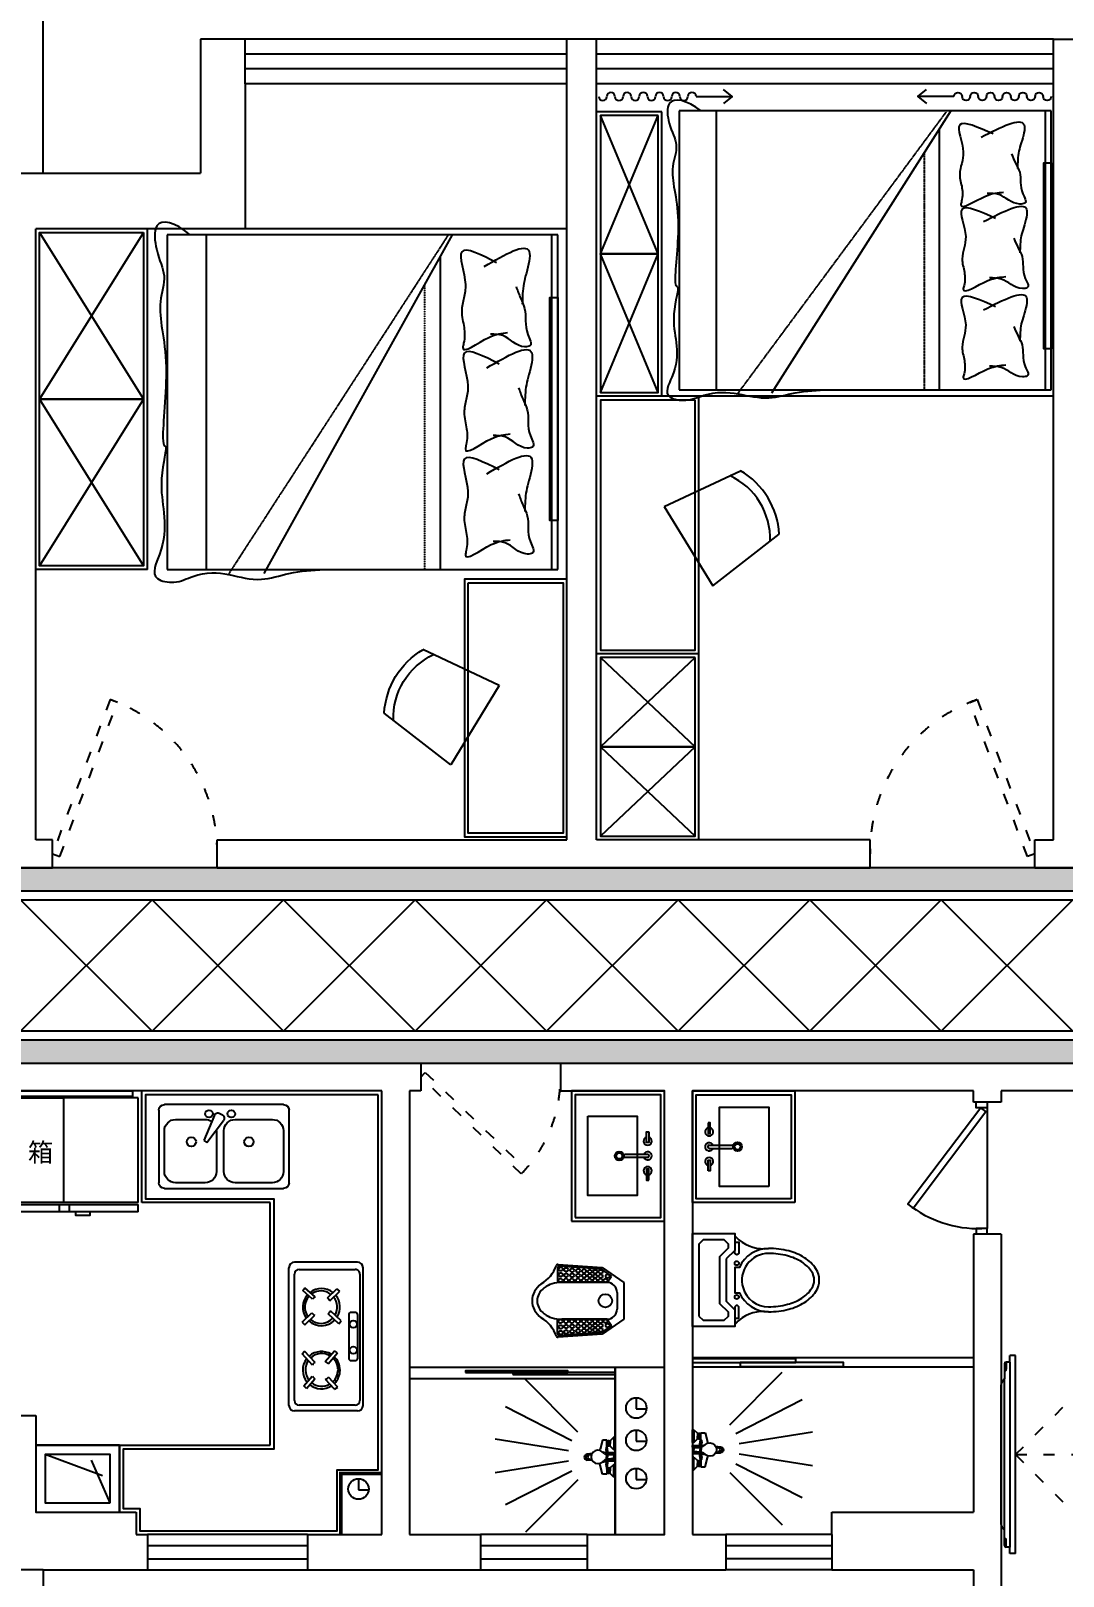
# Model space of a CAD drawing. Header units: millimetres. Extents: x -77055 to 331180, y -861586 to -491011.
# Drawn here: x 103779 to 109328, y -743566 to -735259 of the extents above; entities that cross this region are included whole.
import ezdxf

# ---------------------------------------------------------------- set-up
doc = ezdxf.new("R2010")
doc.units = ezdxf.units.MM
doc.header["$PDMODE"] = 3
doc.linetypes.add('ACAD_ISO03W100', pattern=[30, 12, -18])
doc.linetypes.add('DASHED2', pattern=[0.375, 0.25, -0.125])
for name, color, linetype in [('250', 250, 'Continuous'), ('6', 1, 'Continuous'), ('dadddd', 7, 'Continuous'), ('DOOR【门】', 1, 'Continuous'), ('IDS-FIXT', 31, 'Continuous'), ('JP-洁具灶具', 2, 'Continuous'), ('墙体', 7, 'Continuous'), ('家具外线', 4, 'Continuous'), ('饰品', 36, 'Continuous')]:
    doc.layers.add(name, color=color, linetype=linetype)
doc.styles.add('DIM', font='simhei.ttf', dxfattribs={"width": 0.8})
doc.styles.add('DIM_FONT', font='SIMPLEX.shx', dxfattribs={"width": 0.8})
doc.styles.get("Standard").update_dxf_attribs({"font": 'simhei.ttf'})
doc.dimstyles.new('1-50', dxfattribs={"dimscale": 50, "dimtxt": 5, "dimasz": 1, "dimexe": 1, "dimexo": 0.1, "dimgap": 0.5, "dimtad": 1, "dimdec": 0, "dimdsep": 46, "dimtxsty": 'DIM', "dimblk": 'ARCHTICK', "dimcen": 4, "dimdle": 1, "dimclrd": 3, "dimclre": 3, "dimclrt": 1, "dimadec": 0, "dimazin": 0, "dimtfac": 1, "dimtdec": 0, "dimtmove": 2, "dimatfit": 3, "dimldrblk": 'DOT', "dimfxl": 15, "dimfxlon": 1, "dimarcsym": 0})

# ---------------------------------------------------------------- blocks, each defined once
blk = doc.blocks.new('_ArchTick')
at = {"color": 0, "linetype": 'ByBlock', "const_width": 0.15}
blk.add_lwpolyline([(-0.5, -0.5), (0.5, 0.5)], dxfattribs=at)
blk = doc.blocks.new('*D355')
at = {"layer": '250', "color": 3, "lineweight": -2}
for p, q in [((105815.2, -746023.5), (105815.2, -746823.5)), ((107185.2, -746023.5), (107185.2, -746823.5)), ((105765.2, -746773.5), (107235.2, -746773.5))]:
    blk.add_line(p, q, dxfattribs=at)
at = {"layer": 'Defpoints', "color": 0}
for p in [(107185.2, -742978.5), (105815.2, -743778.5), (107185.2, -746773.5)]:
    blk.add_point(p, dxfattribs=at)
at = {"layer": '250', "color": 3, "lineweight": -2, "xscale": 50, "yscale": 50, "zscale": 50, "rotation": 180}
blk.add_blockref('_ArchTick', (105815.2, -746773.5), dxfattribs=at)
at = {"layer": '250', "color": 3, "lineweight": -2, "xscale": 50, "yscale": 50, "zscale": 50}
blk.add_blockref('_ArchTick', (107185.2, -746773.5), dxfattribs=at)
at = {"layer": '250', "color": 1, "insert": (106500.2, -746622), "char_height": 250, "attachment_point": 5, "style": 'DIM'}
blk.add_mtext('1370', dxfattribs=at)
blk = doc.blocks.new('_Dot')
at = {"color": 0, "linetype": 'ByBlock', "lineweight": -2}
blk.add_line((-0.5, 0), (-1, 0), dxfattribs=at)
at = {"color": 0, "linetype": 'ByBlock', "const_width": 0.5}
blk.add_lwpolyline([(-0.25, 0, 1), (0.25, 0, 1)], format="xyb", close=True, dxfattribs=at)
blk = doc.blocks.new('*D356')
at = {"layer": '250', "color": 3, "lineweight": -2}
for p, q in [((107185.2, -746023.5), (107185.2, -746823.5)), ((107335.2, -746023.5), (107335.2, -746823.5)), ((107135.2, -746773.5), (107385.2, -746773.5))]:
    blk.add_line(p, q, dxfattribs=at)
at = {"layer": 'Defpoints', "color": 0}
for p in [(107185.2, -742978.5), (107335.2, -743778.5), (107335.2, -746773.5)]:
    blk.add_point(p, dxfattribs=at)
at = {"layer": '250', "color": 3, "lineweight": -2, "xscale": 50, "yscale": 50, "zscale": 50, "rotation": 180}
blk.add_blockref('_ArchTick', (107185.2, -746773.5), dxfattribs=at)
at = {"layer": '250', "color": 3, "lineweight": -2, "xscale": 50, "yscale": 50, "zscale": 50}
blk.add_blockref('_ArchTick', (107335.2, -746773.5), dxfattribs=at)
at = {"layer": '250', "color": 1, "insert": (107271.4, -746974), "char_height": 250, "attachment_point": 5, "style": 'DIM'}
blk.add_mtext('150', dxfattribs=at)
blk = doc.blocks.new('FBVC8')
at = {"color": 3, "ltscale": 100}
for p, q in [((-160996.6, -537259.3), (-161014, -537023.4)), ((-160987.8, -537256.2), (-161004.5, -537030.5)), ((-160995.5, -537020.8), (-160915.5, -537020.8)), ((-160916.9, -537043.3), (-160916.9, -537286.3)), ((-160916.9, -537286.3), (-160916.9, -537043.3)), ((-160640.3, -537020.8), (-160720.3, -537020.8)), ((-160718.9, -537286.3), (-160718.9, -537043.3)), ((-160648.1, -537256.2), (-160631.3, -537030.5)), ((-160621.8, -537023.4), (-160639.3, -537259.3)), ((-160916.9, -537376.3), (-160996.6, -537259.3)), ((-160951.3, -537309.7), (-160987.8, -537256.2)), ((-160916.9, -537286.3), (-160951.3, -537309.7)), ((-160639.3, -537259.3), (-160718.9, -537376.3)), ((-160718.9, -537286.3), (-160684.5, -537309.7)), ((-160684.5, -537309.7), (-160648.1, -537256.2)), ((-160718.9, -537376.3), (-160916.9, -537376.3)), ((-160772.9, -537340.3), (-160862.9, -537340.3))]:
    blk.add_line(p, q, dxfattribs=at)
for centre, radius in [((-160988.8, -537037.5), 10.3), ((-160985.5, -537066.9), 10.3), ((-160958.2, -537037.5), 10.3), ((-160956.1, -537066.9), 10.3), ((-160927.7, -537036.4), 10.3), ((-160927.7, -537065.8), 10.3), ((-160708.1, -537036.4), 10.3), ((-160708.1, -537065.8), 10.3), ((-160679.8, -537066.9), 10.3), ((-160677.6, -537037.5), 10.3), ((-160650.3, -537066.9), 10.3), ((-160647.1, -537037.5), 10.3), ((-160982.2, -537098.6), 10.3), ((-160980.1, -537131.3), 10.3), ((-160977.9, -537162.9), 10.3), ((-160955, -537098.6), 10.3), ((-160953.9, -537131.3), 10.3), ((-160952.8, -537162.9), 10.3), ((-160927.7, -537097.5), 10.3), ((-160927.7, -537130.2), 10.3), ((-160927.7, -537161.9), 10.3), ((-160708.1, -537097.5), 10.3), ((-160708.1, -537130.2), 10.3), ((-160708.1, -537161.9), 10.3), ((-160683, -537162.9), 10.3), ((-160682, -537131.3), 10.3), ((-160680.9, -537098.6), 10.3), ((-160658, -537162.9), 10.3), ((-160655.8, -537131.3), 10.3), ((-160653.6, -537098.6), 10.3), ((-160975.7, -537193.5), 10.3), ((-160974.6, -537223), 10.3), ((-160974.6, -537252.4), 10.3), ((-160952.8, -537193.5), 10.3), ((-160950.6, -537223), 10.3), ((-160950.6, -537252.4), 10.3), ((-160927.7, -537192.4), 10.3), ((-160927.7, -537221.9), 10.3), ((-160927.7, -537251.3), 10.3), ((-160817.9, -537277.3), 36), ((-160708.1, -537192.4), 10.3), ((-160708.1, -537221.9), 10.3), ((-160708.1, -537251.3), 10.3), ((-160685.2, -537223), 10.3), ((-160685.2, -537252.4), 10.3), ((-160683, -537193.5), 10.3), ((-160661.2, -537223), 10.3), ((-160661.2, -537252.4), 10.3), ((-160660.1, -537193.5), 10.3), ((-160950.6, -537289.5), 10.3), ((-160927.5, -537277.7), 10.3), ((-160708.3, -537277.7), 10.3), ((-160685.2, -537289.5), 10.3)]:
    blk.add_circle(centre, radius, dxfattribs=at)
for centre, radius, start, end in [((-160802.2, -537012.8), 133.8, 119.13117, 143.37867), ((-160802.2, -537012.8), 106.8, 119.13117, 143.37867), ((-160817.9, -536984.6), 101.5, 90, 119.13117), ((-160817.9, -536984.6), 74.5, 90, 119.13117), ((-160817.9, -536984.6), 101.5, 60.86883, 90), ((-160817.9, -536984.6), 74.5, 60.86883, 90), ((-160833.7, -537012.8), 106.8, 36.62133, 60.86883), ((-160833.7, -537012.8), 133.8, 36.62133, 60.86883), ((-161067, -536842.3), 181.7, 288.94368, 330.21469), ((-160738.3, -537043.3), 178.6, 162.88842, 180), ((-160777.4, -537031.3), 137.7, 143.37867, 162.88842), ((-160858.4, -537031.3), 137.7, 17.11158, 36.62133), ((-160897.5, -537043.3), 178.6, 0, 17.11158), ((-160568.8, -536842.3), 181.7, 209.78531, 251.05632), ((-160995.5, -537029.8), 9, 90, 184.23639), ((-160640.3, -537029.8), 9, 355.76361, 90), ((-160630.8, -537022.7), 9, 355.76361, 71.05632), ((-160862.9, -537286.3), 54, 180, 270), ((-160772.9, -537286.3), 54, 270, 0)]:
    blk.add_arc(centre, radius, start, end, dxfattribs=at)
at = {"layer": '家具外线'}
blk.add_arc((-161005.1, -537022.7), 9, 108.94368, 184.23639, dxfattribs=at)
at = {"color": 3, "ltscale": 100, "style": 'DIM_FONT', "width": 0.8, "flags": 9}
for tag in ['YSIZE', 'XSIZE']:
    blk.add_attdef(tag, (-160718.9, -537376.3), '', height=0.45, rotation=180, dxfattribs=at)
blk = doc.blocks.new('941RFD')
at = {"color": 2}
for p, q in [((40964.1, 8549.6), (40841.5, 8549.6)), ((40964.1, 8532.5), (40841.5, 8532.5))]:
    blk.add_line(p, q, dxfattribs=at)
for points in [[(40643.5, 8754.1), (40909.2, 8754.1), (40909.2, 8327.7), (40643.5, 8327.7)], [(40970.7, 8670.7), (40970.7, 8613.1), (40959.1, 8613.1), (40959.1, 8670.7)], [(40970.7, 8411.4), (40970.7, 8469), (40959.1, 8469), (40959.1, 8411.4)]]:
    blk.add_lwpolyline(points, close=True, dxfattribs=at)
for radius in [24, 16]:
    blk.add_circle((40812.4, 8540.9), radius, dxfattribs=at)
for centre, radius, start, end in [((40964.9, 8621), 22, 105.27635, 74.72365), ((40964.9, 8541), 22, 202.91788, 157.08212), ((40841.5, 8541), 8.57, 90, 270), ((40964.9, 8461), 22, 285.27635, 254.72365), ((40964.1, 8541), 8.57, 270, 90)]:
    blk.add_arc(centre, radius, start, end, dxfattribs=at)
blk = doc.blocks.new('A$C761A5A90')
at = {"color": 8, "ltscale": 120}
for p, q in [((-76.9, 233.5), (-258.3, 589.5)), ((-23.1, 250.9), (-85.6, 645.6)), ((33.5, 250.9), (96, 645.6)), ((87.3, 233.5), (268.7, 589.5)), ((-122.6, 200.2), (-405.2, 482.7)), ((133.1, 200.2), (415.6, 482.7))]:
    blk.add_line(p, q, dxfattribs=at)
at = {"layer": 'IDS-FIXT'}
for p, q in [((-19.8, 123.3), (-17.1, 151.1)), ((-19, 123.8), (-16.2, 147.2)), ((-14, 126.4), (-12.4, 138.7)), ((12, 127.2), (10.4, 138.7)), ((17, 125), (14.2, 147.2)), ((17.7, 124.6), (15.2, 151.1)), ((-108.3, 7.6), (-89.3, 26.6)), ((-108.3, 0), (-108.3, 7.6)), ((-108.3, 7.6), (-39.9, 7.6)), ((-39.9, 0), (-108.3, 0)), ((-92.2, 68.4), (-43.7, 80.7)), ((-92.2, 44.6), (-92.2, 68.4)), ((-87.4, 44.6), (-92.2, 44.6)), ((-89.3, 40.8), (-87.4, 42.7)), ((-89.3, 33.2), (-89.3, 40.8)), ((-89.3, 40.8), (-85.5, 40.8)), ((-87.4, 31.3), (-89.3, 33.2)), ((-85.5, 33.2), (-89.3, 33.2)), ((-89.3, 26.6), (-87.4, 26.6)), ((-87.4, 44.6), (-87.4, 42.7)), ((-60.8, 44.6), (-87.4, 44.6)), ((-87.4, 42.7), (-74.1, 42.7)), ((-87.4, 26.6), (-87.4, 31.3)), ((-87.4, 31.3), (-74.1, 31.3)), ((-87.4, 26.6), (-74.1, 26.6)), ((-85.5, 40.8), (-83.6, 42.7)), ((-85.5, 40.8), (-85.5, 33.2)), ((-85.5, 33.2), (-82.6, 31.3)), ((-77, 40.8), (-78.8, 42.7)), ((-78.8, 31.3), (-77, 33.2)), ((-77, 33.2), (-77, 40.8)), ((-77, 40.8), (-74.1, 40.8)), ((-77, 33.2), (-74.1, 33.2)), ((-60.8, 42.7), (-74.1, 42.7)), ((-71.2, 40.8), (-74.1, 40.8)), ((-71.2, 33.2), (-74.1, 33.2)), ((-60.8, 31.3), (-74.1, 31.3)), ((-60.8, 26.6), (-74.1, 26.6)), ((-71.2, 40.8), (-69.4, 42.7)), ((-71.2, 33.2), (-71.2, 40.8)), ((-69.4, 31.3), (-71.2, 33.2)), ((-62.7, 33.2), (-65.6, 31.3)), ((-62.7, 40.8), (-64.6, 42.7)), ((-62.7, 40.8), (-62.7, 33.2)), ((-58.9, 40.8), (-62.7, 40.8)), ((-62.7, 33.2), (-58.9, 33.2)), ((-60.8, 44.6), (-60.8, 42.7)), ((-50.3, 44.6), (-60.8, 44.6)), ((-58.9, 40.8), (-60.8, 42.7)), ((-60.8, 31.3), (-58.9, 33.2)), ((-60.8, 26.6), (-60.8, 31.3)), ((-58.9, 26.6), (-60.8, 26.6)), ((-58.9, 33.2), (-58.9, 40.8)), ((-39.9, 7.6), (-58.9, 26.6)), ((-39.9, 7.6), (-39.9, 0)), ((-16.3, 56.5), (-27.5, 69.7)), ((-21.9, 43.7), (-15.1, 43.7)), ((-21.9, 0), (-21.9, 43.7)), ((-12.4, 0), (-21.9, 0)), ((-14.2, 47.5), (-14.2, 51)), ((-14.2, 47.5), (0, 47.5)), ((-11.4, 5.7), (-14.2, 41.8)), ((-14.2, 41.8), (0, 41.8)), ((-12.4, 17.7), (-12.4, 0)), ((-9, 5.8), (-11.9, 41.9)), ((-11.4, 7.6), (0, 7.6)), ((-11.4, 5.7), (0, 5.7)), ((14.2, 47.5), (0, 47.5)), ((14.2, 41.8), (0, 41.8)), ((11.4, 7.6), (0, 7.6)), ((11.4, 5.7), (0, 5.7)), ((9, 5.8), (11.9, 41.9)), ((11.4, 5.7), (14.2, 41.8)), ((12.3, 17.7), (12.3, 0)), ((12.3, 0), (21.9, 0)), ((14.2, 47.5), (14.2, 51)), ((21.9, 43.7), (15.1, 43.7)), ((16.3, 56.5), (27.5, 69.7)), ((21.9, 0), (21.9, 43.7)), ((38, 7.6), (57, 26.6)), ((38, 7.6), (38, 0)), ((106.4, 7.6), (38, 7.6)), ((38, 0), (73.1, 0)), ((90.3, 68.4), (41.8, 80.7)), ((48.4, 44.6), (58.9, 44.6)), ((57, 40.8), (58.9, 42.7)), ((57, 33.2), (57, 40.8)), ((57, 40.8), (60.8, 40.8)), ((58.9, 31.3), (57, 33.2)), ((60.8, 33.2), (57, 33.2)), ((57, 26.6), (58.9, 26.6)), ((58.9, 44.6), (58.9, 42.7)), ((58.9, 44.6), (85.5, 44.6)), ((58.9, 42.7), (72.2, 42.7)), ((58.9, 26.6), (58.9, 31.3)), ((58.9, 31.3), (72.2, 31.3)), ((58.9, 26.6), (72.2, 26.6)), ((60.8, 40.8), (62.7, 42.7)), ((60.8, 40.8), (60.8, 33.2)), ((60.8, 33.2), (63.6, 31.3)), ((69.3, 40.8), (67.4, 42.7)), ((67.4, 31.3), (69.3, 33.2)), ((69.3, 40.8), (72.2, 40.8)), ((69.3, 33.2), (69.3, 40.8)), ((69.3, 33.2), (72.2, 33.2)), ((85.5, 42.7), (72.2, 42.7)), ((75, 40.8), (72.2, 40.8)), ((75, 33.2), (72.2, 33.2)), ((85.5, 31.3), (72.2, 31.3)), ((85.5, 26.6), (72.2, 26.6)), ((73.1, 0), (93.1, 0)), ((75, 40.8), (76.9, 42.7)), ((75, 33.2), (75, 40.8)), ((76.9, 31.3), (75, 33.2)), ((83.6, 33.2), (80.7, 31.3)), ((83.6, 40.8), (81.7, 42.7)), ((83.6, 40.8), (83.6, 33.2)), ((87.4, 40.8), (83.6, 40.8)), ((83.6, 33.2), (87.4, 33.2)), ((85.5, 44.6), (85.5, 42.7)), ((85.5, 44.6), (90.3, 44.6)), ((87.4, 40.8), (85.5, 42.7)), ((85.5, 31.3), (87.4, 33.2)), ((85.5, 26.6), (85.5, 31.3)), ((87.4, 26.6), (85.5, 26.6)), ((87.4, 33.2), (87.4, 40.8)), ((106.4, 7.6), (87.4, 26.6)), ((90.3, 44.6), (90.3, 68.4)), ((93.1, 0), (106.4, 0)), ((106.4, 0), (106.4, 7.6))]:
    blk.add_line(p, q, dxfattribs=at)
for centre, radius, start, end in [((0.8, 149.3), 18, 95.49232, 174.50768), ((-2.7, 149.3), 18, 5.49232, 84.50768), ((-51.3, 110.6), 30.8, 284.30028, 301.86242), ((0, 93.1), 36.1, 319.55423, 220.44577), ((1.2, 145.1), 17.5, 96.98106, 173.01894), ((2.3, 138.5), 20.4, 99.05948, 154.68031), ((-1.5, 137.3), 11, 87.20579, 172.40536), ((-3.1, 145.1), 17.5, 6.98106, 83.01894), ((-4.2, 138.5), 20.4, 25.31969, 80.94052), ((-0.4, 137.3), 11, 7.59464, 92.79421), ((49.4, 110.6), 30.8, 241.68836, 255.69972), ((-3, 338.7), 300.8, 257.83975, 266.40812), ((-46.7, 38.2), 11.4, 98.80679, 145.20397), ((-40.8, -0.8), 46.4, 73.38809, 101.84002), ((-41.7, 5.6), 44.3, 59.27744, 98.80679), ((-30.9, 32.5), 11.7, 39.23177, 73.38809), ((-1.3, 65.5), 25.6, 172.76717, 237.19187), ((-22.8, 51), 8.55, 0, 40.44577), ((-10.4, 44.6), 4.75, 143.1301, 216.8699), ((0, 27.1), 24.2, 241.92751, 298.07249), ((22.8, 51), 8.55, 139.55423, 180), ((10.4, 44.6), 4.75, 323.1301, 36.8699), ((-0.6, 65.5), 25.6, 308.01803, 2.6898), ((39.8, 5.6), 44.3, 81.19321, 120.72256), ((-3, 338.7), 300.8, 274.74006, 282.16025), ((29, 32.5), 11.7, 106.61191, 127.71193), ((38.9, -0.8), 46.4, 78.15998, 106.61191), ((44.8, 38.2), 11.4, 34.79603, 81.19321)]:
    blk.add_arc(centre, radius, start, end, dxfattribs=at)
blk = doc.blocks.new('A$C4EE4461C')
at = {"color": 2, "ltscale": 1000}
for p, q in [((2064.8, 2400), (64.8, 2400)), ((64.8, 2400), (64.8, 600)), ((2064.8, 600), (2064.8, 2400)), ((1464.8, 600), (1464.8, 2282.1)), ((64.8, 600), (2064.8, 600))]:
    blk.add_line(p, q, dxfattribs=at)
at = {"color": 8, "ltscale": 1000}
blk.add_line((264.8, 2400), (264.8, 600), dxfattribs=at)
at = {"color": 8, "linetype": 'DASHED2', "ltscale": 0.5}
for p, q in [((1504.8, 2400), (375.6, 569.1)), ((1384.8, 600), (1384.8, 2124.9))]:
    blk.add_line(p, q, dxfattribs=at)
at = {"color": 1, "ltscale": 1000}
for p, q in [((1524.8, 2400), (561.1, 578.8)), ((2034.8, 600), (2034.8, 2400))]:
    blk.add_line(p, q, dxfattribs=at)
at = {"color": 3}
blk.add_lwpolyline([(2064.8, 864.1), (2024.8, 864.1), (2024.8, 2063.8), (2064.8, 2063.8)], close=True, dxfattribs=at)
at = {"color": 2, "ltscale": 1000}
blk.add_open_spline([(184.2, 2400), (105.3, 2470.1), (-12.3, 2499), (9.5, 2289.1), (68.5, 2181.5), (3.4, 1990.8), (85.7, 1771.6), (27, 1227.5), (77.2, 1299.8), (3.4, 1016.3), (93.7, 798.8), (-32, 552), (110.6, 520.6), (312.6, 633.4), (477.8, 508.8), (702.5, 590.8), (809.1, 596.8), (868.7, 600)], degree=3, knots=[0, 0, 0, 0, 140.356688, 240.855445, 374.272085, 514.628774, 800.960617, 1037.309606, 1234.977718, 1501.883052, 1872.056655, 1990.732643, 2052.345442, 2125.407537, 2467.000811, 2608.004871, 2786.638856, 2786.638856, 2786.638856, 2786.638856], dxfattribs=at)
at = {"color": 1, "ltscale": 1000}
for points, knots in [([(1752.3, 2250.2), (1672.7, 2293.1), (1518.5, 2376.1), (1604.2, 2161.4), (1584.6, 2061.7), (1566.9, 1983.8), (1589.2, 1902.3), (1590, 1840), (1565.6, 1746.5), (1709.6, 1864.7), (1779.8, 1871.5), (1808.7, 1874.3)], [0, 0, 0, 0, 197.98522, 383.798459, 461.536852, 537.063609, 629.138715, 719.341985, 744.183766, 895.041347, 1000.692483, 1000.692483, 1000.692483, 1000.692483]), ([(1688.4, 2229.3), (1795.2, 2295), (1953.1, 2392.2), (1908.9, 2209.9), (1885.6, 2122.5), (1884.5, 2065.5), (1883.7, 2027.7)], [0, 0, 0, 0, 257.192142, 380.388355, 440.188761, 557.045341, 557.045341, 557.045341, 557.045341]), ([(1851.8, 2121.7), (1859, 2100.8), (1872.7, 2061.4), (1911.8, 1977.4), (1887, 1900.1), (1942, 1802.4), (1854.9, 1790.4), (1809, 1865.6), (1742.9, 1865.8), (1721.4, 1865.9)], [0, 0, 0, 0, 70.314327, 132.712823, 281.06886, 345.030234, 373.143701, 508.899423, 574.349148, 574.349148, 574.349148, 574.349148]), ([(1765.3, 1705.4), (1685.7, 1748.2), (1531.5, 1831.3), (1617.1, 1616.5), (1597.6, 1516.9), (1579.9, 1439), (1602.2, 1357.5), (1603, 1295.1), (1578.6, 1201.6), (1722.6, 1319.8), (1792.8, 1326.7), (1821.7, 1329.5)], [0, 0, 0, 0, 197.98522, 383.798459, 461.536852, 537.063609, 629.138715, 719.341985, 744.183766, 895.041347, 1000.692483, 1000.692483, 1000.692483, 1000.692483]), ([(1701.4, 1684.4), (1808.2, 1750.1), (1966.1, 1847.4), (1921.9, 1665.1), (1898.6, 1577.6), (1897.5, 1520.6), (1896.7, 1482.9)], [0, 0, 0, 0, 257.192142, 380.388355, 440.188761, 557.045341, 557.045341, 557.045341, 557.045341]), ([(1864.8, 1576.8), (1872, 1555.9), (1885.7, 1516.5), (1924.8, 1432.5), (1900, 1355.3), (1955, 1257.5), (1867.9, 1245.5), (1822, 1320.8), (1755.9, 1320.9), (1734.3, 1321)], [0, 0, 0, 0, 70.314327, 132.712823, 281.06886, 345.030234, 373.143701, 508.899423, 574.349148, 574.349148, 574.349148, 574.349148]), ([(1765.3, 1135.8), (1685.7, 1178.6), (1531.5, 1261.7), (1617.1, 1046.9), (1597.6, 947.3), (1579.9, 869.4), (1602.2, 787.9), (1603, 725.5), (1578.6, 632), (1722.6, 750.3), (1792.8, 757.1), (1821.7, 759.9)], [0, 0, 0, 0, 197.98522, 383.798459, 461.536852, 537.063609, 629.138715, 719.341985, 744.183766, 895.041347, 1000.692483, 1000.692483, 1000.692483, 1000.692483]), ([(1701.4, 1114.8), (1808.2, 1180.5), (1966.1, 1277.8), (1921.9, 1095.5), (1898.6, 1008), (1897.5, 951), (1896.7, 913.3)], [0, 0, 0, 0, 257.192142, 380.388355, 440.188761, 557.045341, 557.045341, 557.045341, 557.045341]), ([(1864.8, 1007.2), (1872, 986.3), (1885.7, 946.9), (1924.8, 862.9), (1900, 785.7), (1955, 687.9), (1867.9, 675.9), (1822, 751.2), (1755.9, 751.3), (1734.3, 751.4)], [0, 0, 0, 0, 70.314327, 132.712823, 281.06886, 345.030234, 373.143701, 508.899423, 574.349148, 574.349148, 574.349148, 574.349148])]:
    blk.add_open_spline(points, degree=3, knots=knots, dxfattribs=at)
blk = doc.blocks.new('A$C56A9156F')
at = {"color": 1}
for p, q in [((-92, 491.5), (359.6, 525.1)), ((-92, 491.5), (0, 0)), ((0, 0), (433.1, 131.9))]:
    blk.add_line(p, q, dxfattribs=at)
for radius, start, end in [(375, 337.10796, 44.08623), (425, 342.5246, 38.66958)]:
    blk.add_arc((27.7, 259.5), radius, start, end, dxfattribs=at)
blk = doc.blocks.new('A$C5DE12AFD')
at = {"layer": '6', "color": 5}
for points in [[(523.1, 36.9), (716.8, 36.9), (671, 73.8)], [(523.1, 36.9), (716.8, 36.9), (671, 0)]]:
    blk.add_lwpolyline(points, dxfattribs=at)
for centre, start, end in [((21.8, 36.9), 180, 0), ((65.4, 36.9), 0, 180), ((109, 36.9), 180, 0), ((152.6, 36.9), 0, 180), ((196.2, 36.9), 180, 0), ((239.8, 36.9), 0, 180), ((283.3, 36.9), 180, 0), ((326.9, 36.9), 0, 180), ((370.5, 36.9), 180, 0), ((414.1, 36.9), 0, 180), ((457.7, 36.9), 180, 0), ((501.3, 36.9), 0, 180)]:
    blk.add_arc(centre, 21.8, start, end, dxfattribs=at)
blk = doc.blocks.new('WERWW')
at = {"color": 1}
for points in [[(50095.3, 16268.4), (49868, 16268.4), (49822.5, 16222.9), (49731.6, 16222.9), (49731.6, 16450.2), (50231.6, 16450.2), (50231.6, 16222.9), (50140.7, 16222.9)], [(49788.4, 16416.1), (49765.7, 16393.4), (49765.7, 16279.8), (49788.4, 16257), (49808.4, 16257), (49853.9, 16302.5), (50109.4, 16302.5), (50154.8, 16257), (50174.8, 16257), (50197.5, 16279.8), (50197.5, 16393.4), (50174.8, 16416.1)]]:
    blk.add_lwpolyline(points, close=True, dxfattribs=at)
for points in [[(49777.1, 16222.9), (49777.1, 16200.2), (49833.9, 16200.2, 1), (49833.9, 16222.9), (49822.5, 16222.9)], [(50186.2, 16200.2), (50186.2, 16200.2), (50129.3, 16200.2, -1), (50129.3, 16222.9), (50140.7, 16222.9)]]:
    blk.add_lwpolyline(points, format="xyb", dxfattribs=at)
at = {"color": 2}
blk.add_lwpolyline([(49913.4, 16200.2), (49913.4, 16197.4, 0.298217), (49811.2, 16041.1, 0.063415), (49825, 15932.1, 0.076468), (49861.1, 15848.3, 0.107136), (49921.1, 15786.6, 0.147373), (49981.6, 15768.4, 0.147373), (50042.1, 15786.6, 0.107136), (50102.1, 15848.3, 0.076468), (50138.2, 15932.1, 0.063415), (50152.1, 16041.1, 0.298217), (50049.8, 16197.4), (50049.8, 16200.2)], format="xyb", dxfattribs=at)
at = {"color": 1}
for points in [[(50049.8, 16200.2), (50049.8, 16222.9), (49913.4, 16222.9), (49913.4, 16200.2)], [(50186.2, 16222.9), (50186.2, 16200.2)]]:
    blk.add_lwpolyline(points, dxfattribs=at)
for centre in [(49890.7, 16211.6), (50072.5, 16211.6)]:
    blk.add_circle(centre, 11.4, dxfattribs=at)
for centre, radius, start, end in [((49608.6, 16068.9), 204.4, 39.97972, 48.91101), ((50354.6, 16068.9), 204.4, 131.08899, 140.02028), ((49981.6, 16041.1), 143.2, 106.60155, 180), ((49981.6, 16041.1), 143.2, 0, 106.60154), ((50246, 16041.1), 407.6, 180.00004, 194.51423), ((49717.2, 16041.1), 407.6, 345.48576, 359.99996), ((50115.6, 16007.4), 272.9, 194.51423, 212.00539), ((49847.6, 16007.4), 272.9, 327.99461, 345.48577), ((50033.3, 15955.9), 175.8, 212.00541, 236.46587), ((49981.6, 15877.9), 82.2, 236.46593, 269.99994), ((49981.6, 15877.9), 82.2, 270.00005, 303.53406), ((49929.9, 15955.9), 175.8, 303.53412, 327.99458)]:
    blk.add_arc(centre, radius, start, end, dxfattribs=at)
at = {"color": 2}
for centre, start, end in [((49608.6, 16068.9), 352.20108, 39.97972), ((50354.6, 16068.9), 140.02028, 187.79892)]:
    blk.add_arc(centre, 204.4, start, end, dxfattribs=at)
blk = doc.blocks.new('A$C19C21231')
at = {"layer": 'DOOR【门】', "color": 250, "linetype": 'ACAD_ISO03W100', "ltscale": 5}
for q in [(-636.4, -636.4), (0, -900), (636.4, -636.4)]:
    blk.add_line((0, 0), q, dxfattribs=at)
at = {"layer": '饰品', "color": 1}
for p, q in [((-532, 0), (-532, 30.2)), ((-532, 30.2), (-497.2, 30.2)), ((-532, 0), (532, 0)), ((-497.2, 30.2), (-497.2, 51)), ((-488.6, 59.6), (-406.9, 59.6)), ((-406.9, 59.6), (-391.4, 71.6)), ((-375.6, 76.9), (375.6, 76.9)), ((406.9, 59.6), (391.4, 71.6)), ((488.6, 59.6), (406.9, 59.6)), ((497.2, 30.2), (497.2, 51)), ((497.2, 30.2), (532, 30.2)), ((532, 0), (532, 30.2))]:
    blk.add_line(p, q, dxfattribs=at)
at = {"layer": '饰品', "color": 8}
for p, q in [((497.2, 30.2), (-497.2, 30.2)), ((-496.9, 49.6), (-458.5, 49.6)), ((-450.8, 54.4), (-448.2, 59.6)), ((-406.9, 59.6), (406.9, 59.6)), ((450.8, 54.4), (448.2, 59.6)), ((496.9, 49.6), (458.5, 49.6))]:
    blk.add_line(p, q, dxfattribs=at)
at = {"layer": '饰品', "color": 1}
for centre, radius, start, end in [((-488.6, 51), 8.64, 90, 180), ((-375.6, 51), 25.9, 90, 127.45154), ((375.6, 51), 25.9, 52.54846, 90), ((488.6, 51), 8.64, 0, 90)]:
    blk.add_arc(centre, radius, start, end, dxfattribs=at)
at = {"layer": '饰品', "color": 8}
for centre, start, end in [((-458.5, 58.3), 270, 333.36459), ((458.5, 58.3), 206.63541, 270)]:
    blk.add_arc(centre, 8.64, start, end, dxfattribs=at)
blk = doc.blocks.new('DWQ129')
for p, q in [((-369.9, 0), (369.9, 0)), ((-399.9, -368.1), (-399.9, -30)), ((-368.9, -356.1), (-368.9, -54.1)), ((-343.9, -29.1), (336.1, -29.1)), ((361.1, -54.1), (361.1, -356.1)), ((399.9, -368.1), (399.9, -30)), ((-369.9, -398.1), (369.9, -398.1)), ((336.1, -381.1), (-343.9, -381.1))]:
    blk.add_line(p, q)
at = {"color": 251}
for p, q in [((-278.3, -94.4), (-265.1, -79.3)), ((-265.1, -79.3), (-212.3, -125.7)), ((-152.9, -126.2), (-92.1, -70.2)), ((-92.1, -70.2), (-78.1, -84.5)), ((78.4, -71.5), (64, -85.4)), ((78.4, -71.5), (128.4, -123.7)), ((200.4, -125.9), (247.7, -74.7)), ((247.7, -74.7), (261.6, -85.8)), ((-278.3, -94.4), (-226.8, -139.6)), ((-138.6, -140.2), (-78.1, -84.5)), ((64, -85.4), (114.7, -138.3)), ((213.3, -141.4), (261.6, -85.8)), ((-282.2, -245.1), (-230.2, -197.3)), ((-282.2, -245.1), (-271.2, -262.1)), ((-271.2, -262.1), (-217.4, -212.7)), ((-146, -210.5), (-87.9, -261.5)), ((-134.1, -194.3), (-75.8, -245.5)), ((-87.9, -261.5), (-75.8, -245.5)), ((69.2, -268.1), (122, -210.8)), ((84, -281.5), (138.5, -222.5)), ((192.8, -219.7), (244.5, -273.7)), ((207.9, -206.6), (257.2, -258)), ((116.1, -321.2), (-115.2, -321.2)), ((69.2, -268.1), (84, -281.5)), ((244.5, -273.7), (257.2, -258)), ((-128.9, -334.9), (-128.9, -356.6)), ((-115.2, -370.3), (116.1, -370.3)), ((129.9, -356.6), (129.9, -334.9))]:
    blk.add_line(p, q, dxfattribs=at)
for centre in [(-73.4, -346), (66.8, -346)]:
    blk.add_circle(centre, 19.6, dxfattribs=at)
for centre, radius, start, end in [((369.9, -30), 30, 0, 90), ((-369.9, -30), 30, 90, 180), ((-343.9, -54.1), 25, 90, 180), ((336.1, -54.1), 25, 0, 90), ((-369.9, -368.1), 30, 180, 270), ((-343.9, -356.1), 25, 180, 270), ((336.1, -356.1), 25, 270, 0), ((369.9, -368.1), 30, 270, 360)]:
    blk.add_arc(centre, radius, start, end)
for centre, radius, start, end in [((-180.4, -174.4), 100.2, 52.32519, 129.79813), ((158.5, -174.4), 100.2, 48.48792, 126.11211), ((-180.4, -174.4), 100.2, 141.27509, 212.89121), ((-178.9, -176.1), 87.6, 141.44823, 209.98899), ((-178.9, -176.1), 87.6, 55.22741, 128.30437), ((-182.9, -171.1), 54, 122.91019, 144.32569), ((-182.9, -171.1), 54, 34.89147, 56.24941), ((-178.9, -176.1), 87.6, 329.17089, 42.04034), ((-180.4, -174.4), 100.2, 327.67713, 40.83849), ((158.5, -174.4), 100.2, 137.5778, 226.0933), ((158.1, -172.1), 87.1, 139.01958, 227.14187), ((158.1, -172.1), 87.1, 47.43935, 125.82913), ((163.1, -170.1), 57.9, 126.76866, 146.69627), ((163.1, -170.1), 57.9, 29.73409, 49.80971), ((158.1, -172.1), 87.1, 321.7714, 34.67065), ((158.5, -174.4), 100.2, 321.48842, 37.63963), ((-180.4, -174.4), 100.2, 224.37791, 316.20017), ((-178.9, -176.1), 87.6, 223.17606, 316.02703), ((-182.9, -171.1), 54, 208.967, 230.32493), ((-182.9, -171.1), 54, 313.14957, 334.56507), ((158.1, -172.1), 87.1, 240.41386, 308.58095), ((163.1, -170.1), 57.9, 224.77151, 244.84713), ((163.1, -170.1), 57.9, 300.90425, 320.83186), ((-115.2, -334.9), 13.7, 90, 180), ((158.5, -174.4), 100.2, 237.58864, 310.02273), ((116.1, -334.9), 13.7, 0, 90), ((-115.2, -356.6), 13.7, 180, 270), ((116.1, -356.6), 13.7, 270, 0)]:
    blk.add_arc(centre, radius, start, end, dxfattribs=at)
blk = doc.blocks.new('adsfsfe')
at = {"color": 2, "linetype": 'Continuous'}
for p, q in [((-320, 0), (320, 0)), ((-350, -420.3), (-350, -30)), ((350, -30), (350, -420.3)), ((320, -450.3), (-320, -450.3))]:
    blk.add_line(p, q, dxfattribs=at)
at = {"color": 1, "linetype": 'Continuous'}
for p, q in [((-100.4, -30), (-260.1, -30)), ((260.1, -30), (59.4, -30)), ((-320, -89.9), (-320, -310.5)), ((-40.5, -309.7), (-40.5, -89.9)), ((-0.5, -89.9), (-0.5, -310.5)), ((320, -310.5), (320, -89.9)), ((-109, -257), (-91.7, -247.1)), ((-109, -257), (-91.7, -247.1)), ((-91.7, -247.1), (-3.1, -365)), ((-91.7, -247.1), (-3.1, -365)), ((-51.2, -392.8), (-109, -257)), ((-51.2, -392.8), (-109, -257)), ((-260.1, -370.4), (-100.4, -370.4)), ((-22.5, -403.1), (-8.5, -395)), ((-22.5, -403.1), (-8.5, -395)), ((59.4, -370.4), (260.1, -370.4))]:
    blk.add_line(p, q, dxfattribs=at)
at = {"color": 2, "linetype": 'Continuous'}
for centre, start, end in [((-320, -30), 90, 180), ((-320, -30), 90, 180), ((320, -30), 0, 90), ((320, -30), 0, 90), ((-320, -420.3), 180, 270), ((-320, -420.3), 180, 270), ((320, -420.3), 270, 0), ((320, -420.3), 270, 0)]:
    blk.add_arc(centre, 30, start, end, dxfattribs=at)
at = {"color": 1, "linetype": 'Continuous'}
for centre, radius, start, end in [((-260.1, -89.9), 59.9, 90, 180), ((-100.4, -89.9), 59.9, 0, 90), ((59.4, -89.9), 59.9, 90, 180), ((260.1, -89.9), 59.9, 0, 90), ((-260.1, -310.5), 59.9, 180, 270), ((59.4, -310.5), 59.9, 180, 270), ((260.1, -310.5), 59.9, 270, 0), ((-100.4, -310.5), 59.9, 270, 303.39297), ((-100.4, -310.5), 59.9, 270, 303.39297), ((-80.4, -400.4), 20, 0, 358.19454), ((-80.4, -400.4), 20, 0, 358.19454), ((-32.5, -385.8), 20, 200.53768, 300), ((-32.5, -385.8), 20, 200.53768, 300), ((-18.5, -377.7), 20, 300, 39.46232), ((-18.5, -377.7), 20, 300, 39.46232), ((39.4, -400.4), 20, 181.80546, 180), ((39.4, -400.4), 20, 181.80546, 180)]:
    blk.add_arc(centre, radius, start, end, dxfattribs=at)
at = {"color": 8, "linetype": 'Continuous'}
for centre, start, end in [((-175.3, -250.6), 0, 359.19418), ((-175.3, -250.6), 0, 359.19418), ((134.3, -250.6), 180.80582, 180), ((134.3, -250.6), 180.80582, 180)]:
    blk.add_arc(centre, 25, start, end, dxfattribs=at)
blk = doc.blocks.new('A$C03B97D01')
at = {"color": 2}
for p, q in [((25, 666.8), (922, 666.8)), ((25, 666.8), (25, 637.4)), ((922, 637.4), (922, 666.8)), ((0, 629.4), (550.3, 629.4)), ((0, 66.8), (0, 629.4)), ((922, 637.4), (25, 637.4)), ((90.7, 637.4), (90.7, 629.4)), ((452.7, 637.4), (452.7, 629.4)), ((550.3, 66.8), (550.3, 629.4)), ((950, 629.4), (550.3, 629.4)), ((950, 66.8), (950, 629.4)), ((550.3, 66.8), (0, 66.8)), ((0, 16.8), (0, 56.8)), ((0, 56.8), (550.3, 56.8)), ((550.3, 16.8), (0, 16.8)), ((950, 66.8), (399.7, 66.8)), ((399.7, 56.8), (950, 56.8)), ((950, 16.8), (399.7, 16.8)), ((527.2, 16.8), (527.2, 56.8)), ((581, 16.8), (581, 56.8)), ((950, 16.8), (950, 56.8))]:
    blk.add_line(p, q, dxfattribs=at)
for points in [[(121.2, 16.8), (42.2, 16.8), (42.2, 0), (121.2, 0)], [(692.1, 16.8), (613.1, 16.8), (613.1, 0), (692.1, 0)]]:
    blk.add_lwpolyline(points, close=True, dxfattribs=at)
at = {"layer": '墙体', "insert": (85, 275.9), "char_height": 100, "width": 628.583, "attachment_point": 7}
blk.add_mtext('{\\fSimSun|b0|i0|c134|p2;\\C1;冰  箱}', dxfattribs=at)

msp = doc.modelspace()

# ---------------------------------------------------------------- hatches: boundary and pattern name
at = {"layer": '250'}
h = msp.add_hatch(dxfattribs=at)
h.set_pattern_fill('AR-SAND', color=251, angle=45, style=0, double=1)
h.set_pattern_definition([(82.5, (105140.16, -739763.034), (-35.73813, 33.47535), [0, -38.608, 0, -43.18, 0, -41.275]), (52.5, (105140.16, -739763.034), (-18.9011, 82.4733), [0, -20.828, 0, -34.798, 0, -13.335]), (12.5, (105118.07, -739785.125), (55.82998, 56.03323), [0, -12.7, 0, -45.72, 0, -59.69]), (2.5, (105118.07, -739785.125), (38.2281, 69.7551), [0, -6.35, 0, -29.972, 0, -34.29])])
h.paths.add_polyline_path([(103323.2, -740683), (110487.2, -740683), (110487.2, -739883), (103323.2, -739883)], flags=16)
h.paths.add_polyline_path([(103225.2, -740808), (110585.2, -740808), (110585.2, -739758), (103225.2, -739758)])

# ---------------------------------------------------------------- linework, layer by layer
at = {"layer": '250', "color": 2}
for p, q in [((103845.2, -736023), (103845.2, -733888)), ((106660.2, -735303), (104930.2, -735303)), ((109275.2, -735303), (106820.2, -735303)), ((106660.2, -735543), (104930.2, -735543)), ((109275.2, -735543), (106820.2, -735543)), ((107170.2, -735693), (106820.2, -735693)), ((107170.2, -737223), (107170.2, -735693)), ((104405.2, -738154.9), (104405.2, -736323)), ((109275.2, -737223), (106820.2, -737223)), ((107370.2, -739608), (107370.2, -737223)), ((104405.2, -738154.9), (103805.2, -738154.9)), ((107370.2, -738608), (106820.2, -738608)), ((104375.2, -741558), (104375.2, -740958)), ((105065.2, -741558), (104375.2, -741558)), ((105065.2, -742863), (105065.2, -741558)), ((104255.2, -742863), (105065.2, -742863)), ((105265.2, -743343), (104405.2, -743343)), ((106770.2, -743343), (106195.2, -743343)), ((108085.2, -743343), (107515.2, -743343)), ((104405.2, -743533), (105265.2, -743533)), ((106195.2, -743533), (106770.2, -743533)), ((108085.2, -743533), (107515.2, -743533))]:
    msp.add_line(p, q, dxfattribs=at)
at = {"layer": '250', "color": 7}
for p, q in [((104690.2, -735303), (104690.2, -736023)), ((104930.2, -735303), (104690.2, -735303)), ((104930.2, -735543), (104930.2, -735303)), ((106660.2, -735543), (106660.2, -735303)), ((106820.2, -735303), (106660.2, -735303)), ((106820.2, -735543), (106820.2, -735303)), ((109275.2, -735543), (109275.2, -735303)), ((109275.2, -735303), (109505.2, -735303)), ((104930.2, -735543), (104930.2, -736323)), ((106660.2, -736323), (106660.2, -735543)), ((106820.2, -736323), (106820.2, -735543)), ((109275.2, -739608), (109275.2, -735543)), ((103645.2, -736023), (104690.2, -736023)), ((103805.2, -739608), (103805.2, -736323)), ((104930.2, -736323), (103805.2, -736323)), ((106660.2, -739608), (106660.2, -736323)), ((106820.2, -739608), (106820.2, -736323)), ((103895.2, -739608), (103805.2, -739608)), ((103895.2, -739758), (103895.2, -739608)), ((104780.2, -739608), (106660.2, -739608)), ((104780.2, -739758), (104780.2, -739608)), ((108290.2, -739608), (106820.2, -739608)), ((108290.2, -739758), (108290.2, -739608)), ((109175.2, -739758), (109175.2, -739608)), ((109175.2, -739608), (109275.2, -739608)), ((103475.2, -739758), (103895.2, -739758)), ((104780.2, -739758), (108290.2, -739758)), ((109175.2, -739758), (109605.2, -739758)), ((103225.2, -740808), (105875.2, -740808)), ((105875.2, -740808), (105875.2, -740958)), ((106625.2, -740808), (106625.2, -740958)), ((106625.2, -740808), (109595.2, -740808)), ((103955.2, -740958), (103225.2, -740958)), ((105665.2, -740958), (103955.2, -740958)), ((105665.2, -743343), (105665.2, -740958)), ((105875.2, -740958), (105815.2, -740958)), ((105815.2, -740958), (105815.2, -743343)), ((106625.2, -740958), (107185.2, -740958)), ((107185.2, -742543), (107185.2, -740958)), ((108845.2, -740958), (107335.2, -740958)), ((107335.2, -740958), (107335.2, -743343)), ((108845.2, -741018), (108845.2, -740958)), ((108995.2, -741018), (108845.2, -741018)), ((109595.2, -740958), (108995.2, -740958)), ((108995.2, -740958), (108995.2, -741018)), ((108995.2, -741728), (108845.2, -741728)), ((108845.2, -741728), (108845.2, -743223)), ((108995.2, -741728), (108995.2, -744698)), ((106920.2, -743343), (106920.2, -742443)), ((106920.2, -742443), (107185.2, -742443)), ((103475.2, -742703), (103805.2, -742703)), ((103805.2, -742703), (103805.2, -742863)), ((103805.2, -742863), (104255.2, -742863)), ((104255.2, -742863), (104255.2, -743223)), ((104163.6, -743027.3), (103855.2, -742913)), ((104205.2, -743173), (104105.2, -742943)), ((104255.2, -743223), (104345.2, -743223)), ((104345.2, -743223), (104345.2, -743343)), ((108085.2, -743343), (108085.2, -743223)), ((108085.2, -743223), (108845.2, -743223)), ((104345.2, -743343), (104405.2, -743343)), ((104405.2, -743343), (104405.2, -743533)), ((105265.2, -743343), (105265.2, -743533)), ((105265.2, -743343), (105665.2, -743343)), ((105815.2, -743343), (106195.2, -743343)), ((106195.2, -743343), (106195.2, -743533)), ((106770.2, -743343), (106770.2, -743533)), ((106770.2, -743343), (106920.2, -743343)), ((107335.2, -743343), (107515.2, -743343)), ((107515.2, -743343), (107515.2, -743533)), ((108085.2, -743343), (108085.2, -743533)), ((103845.2, -743533), (103675.2, -743533)), ((103845.2, -743533), (104405.2, -743533)), ((105265.2, -743533), (106195.2, -743533)), ((106770.2, -743533), (107515.2, -743533)), ((108085.2, -743533), (108845.2, -743533)), ((108845.2, -743533), (108845.2, -744938))]:
    msp.add_line(p, q, dxfattribs=at)
at = {"layer": '250', "color": 1}
for p, q in [((106660.2, -735383), (104930.2, -735383)), ((109275.2, -735383), (106820.2, -735383)), ((106660.2, -735463), (104930.2, -735463)), ((109275.2, -735463), (106820.2, -735463)), ((108920.2, -741048), (108920.2, -741698)), ((105265.2, -743403), (104405.2, -743403)), ((106770.2, -743403), (106195.2, -743403)), ((108085.2, -743403), (107515.2, -743403)), ((104405.2, -743473), (105265.2, -743473)), ((106195.2, -743473), (106770.2, -743473)), ((108085.2, -743473), (107515.2, -743473))]:
    msp.add_line(p, q, dxfattribs=at)
at = {"layer": '250', "color": 251}
for p, q in [((106660.2, -736323), (104930.2, -736323)), ((103723.2, -740636.6), (104430.3, -739929.5)), ((104430.3, -740636.6), (103723.2, -739929.5)), ((104430.3, -740636.6), (105137.4, -739929.5)), ((105137.4, -740636.6), (104430.3, -739929.5)), ((105137.4, -740636.6), (105844.5, -739929.5)), ((105844.5, -740636.6), (105137.4, -739929.5)), ((105844.5, -740636.6), (106551.6, -739929.5)), ((106551.6, -740636.6), (105844.5, -739929.5)), ((106551.6, -740636.6), (107258.7, -739929.5)), ((107258.7, -740636.6), (106551.6, -739929.5)), ((107258.7, -740636.6), (107965.8, -739929.5)), ((107965.8, -740636.6), (107258.7, -739929.5)), ((107965.8, -740636.6), (108672.9, -739929.5)), ((108672.9, -740636.6), (107965.8, -739929.5)), ((108672.9, -740636.6), (109380, -739929.5)), ((109380, -740636.6), (108672.9, -739929.5))]:
    msp.add_line(p, q, dxfattribs=at)
at = {"layer": '250', "color": 8}
for p, q in [((105815.2, -742443), (107185.2, -742443)), ((108845.2, -742393), (107335.2, -742393)), ((108845.2, -742443), (107335.2, -742443)), ((105815.2, -742503), (106920.2, -742503)), ((107033.5, -742607.5), (107033.5, -742667.4)), ((107033.5, -742667.4), (107088.3, -742667.4)), ((107033.5, -742781.3), (107033.5, -742841.3)), ((107033.5, -742841.3), (107088.3, -742841.3)), ((107033.5, -742987), (107033.5, -743046.9)), ((105540.2, -743043), (105540.2, -743103)), ((105540.2, -743103), (105594.9, -743103)), ((107033.5, -743046.9), (107088.3, -743046.9)), ((103845.2, -743533), (103845.2, -745353))]:
    msp.add_line(p, q, dxfattribs=at)
at = {"layer": '250', "color": 1}
for points in [[(107150.2, -735713), (106840.2, -735713), (106840.2, -736323), (106840.2, -737203), (107150.2, -737203)], [(104385.2, -736343), (104385.2, -738134.9), (103825.2, -738134.9), (103825.2, -736343)], [(107350.2, -737243), (106840.2, -737243), (106840.2, -738588), (107350.2, -738588)], [(106130.2, -738226.5), (106640.2, -738226.5), (106640.2, -739571.5), (106130.2, -739571.5)], [(107350.2, -738628), (106840.2, -738628), (106840.2, -739588), (107350.2, -739588)], [(105645.2, -740978), (104395.2, -740978), (104395.2, -741538), (105085.2, -741538), (105085.2, -742883), (104275.2, -742883), (104275.2, -743203), (104365.2, -743203), (104365.2, -743323), (104405.2, -743323), (105265.2, -743323), (105425.4, -743323), (105425.4, -742994.2), (105645.2, -742994.2)], [(106705.2, -741638), (107165.2, -741638), (107165.2, -740978), (106705.2, -740978)], [(107865.2, -741538), (107355.2, -741538), (107355.2, -740978), (107865.2, -740978)], [(108885.2, -741048), (108493.4, -741566.7), (108521.4, -741587.8), (108913.1, -741069.1)]]:
    msp.add_lwpolyline(points, close=True, dxfattribs=at)
at = {"layer": '250', "color": 8}
for points in [[(106840.2, -737203), (107150.2, -736458), (106840.2, -736458), (107150.2, -735713)], [(107150.2, -737203), (106840.2, -736458), (107150.2, -736458), (106840.2, -735713)], [(104385.2, -736343), (103825.2, -737239), (104385.2, -737239), (103825.2, -738134.9)], [(103825.2, -736343), (104385.2, -737239), (103825.2, -737239), (104385.2, -738134.9)], [(106840.2, -738628), (107350.2, -739108), (106840.2, -739108), (107350.2, -739588)], [(107350.2, -738628), (106840.2, -739108), (107350.2, -739108), (106840.2, -739588)]]:
    msp.add_lwpolyline(points, dxfattribs=at)
at = {"layer": '250', "color": 2}
for points in [[(106660.2, -738206.5), (106110.2, -738206.5), (106110.2, -739591.5), (106660.2, -739591.5)], [(108920.2, -741018), (108920.2, -741048), (108860.2, -741048), (108860.2, -741018)], [(108920.2, -741728), (108920.2, -741698), (108860.2, -741698), (108860.2, -741728)]]:
    msp.add_lwpolyline(points, dxfattribs=at)
for points in [[(103225.2, -740808), (110585.2, -740808), (110585.2, -739758), (103225.2, -739758)], [(106685.2, -741658), (107185.2, -741658), (107185.2, -740958), (106685.2, -740958)], [(107885.2, -741558), (107335.2, -741558), (107335.2, -740958), (107885.2, -740958)]]:
    msp.add_lwpolyline(points, close=True, dxfattribs=at)
at = {"layer": '250', "color": 251}
msp.add_lwpolyline([(103323.2, -740683), (110487.2, -740683), (110487.2, -739883), (103323.2, -739883)], close=True, dxfattribs=at)
msp.add_lwpolyline([(103723.2, -739929.5), (110440.7, -739929.5), (110440.7, -740636.6), (103369.6, -740636.6), (103369.6, -739929.5), (103723.2, -739929.5)], dxfattribs=at)
at = {"layer": '250', "color": 7}
msp.add_lwpolyline([(106920.2, -742443), (106920.2, -743343), (107185.2, -743343), (107185.2, -742443)], dxfattribs=at)
at = {"layer": '250', "color": 4}
for points in [[(107335.2, -742418.4), (107890.2, -742418.4), (107890.2, -742398.4), (107335.2, -742398.4)], [(107591.7, -742438.4), (108146.7, -742438.4), (108146.7, -742418.4), (107591.7, -742418.4)], [(106115.9, -742472.2), (106665.9, -742472.2), (106665.9, -742462.2), (106115.9, -742462.2)], [(106370.2, -742482.2), (106920.2, -742482.2), (106920.2, -742472.2), (106370.2, -742472.2)]]:
    msp.add_lwpolyline(points, close=True, dxfattribs=at)
at = {"layer": '250', "color": 7}
for points in [[(104255.2, -743223), (104255.2, -742863), (103805.2, -742863), (103805.2, -743223)], [(104205.2, -743173), (104205.2, -742913), (103855.2, -742913), (103855.2, -743173)]]:
    msp.add_lwpolyline(points, close=True, dxfattribs=at)
at = {"layer": '250', "color": 7, "const_width": 20}
msp.add_lwpolyline([(105665.2, -743014.2), (105445.4, -743014.2), (105445.4, -743343)], dxfattribs=at)
at = {"layer": '250', "color": 8}
for centre in [(107033.5, -742662.5), (107033.5, -742836.3), (107033.5, -743042), (105540.2, -743098)]:
    msp.add_circle(centre, 55, dxfattribs=at)
msp.add_arc((108876.7, -741073.8), 624.4, 232.13677, 271.23871, dxfattribs=at)
at = {"layer": 'DOOR【门】', "color": 8, "linetype": 'ACAD_ISO03W100', "ltscale": 5}
for points in [[(103895.2, -739683), (103934.5, -739697.7), (104244.1, -738868.7), (104204.8, -738854)], [(109175.2, -739683), (109135.8, -739697.7), (108826.2, -738868.7), (108865.5, -738854)], [(105875.2, -740883), (105899.4, -740857.8), (106439.7, -741378), (106415.4, -741403.2)]]:
    msp.add_lwpolyline(points, close=True, dxfattribs=at)
for centre, radius, start, end in [((103916.9, -739668), 863.4, 359.00045, 70.51996), ((109153.5, -739668), 863.4, 109.48004, 180.99955), ((105896.9, -740891.8), 728.4, 315.39488, 0.68834)]:
    msp.add_arc(centre, radius, start, end, dxfattribs=at)

# ---------------------------------------------------------------- block references
at = {"color": 0}
for name, p in [('A$C5DE12AFD', (106831.4, -735648)), ('941RFD', (66129.7, -749848.2))]:
    msp.add_blockref(name, p, dxfattribs=at)
at = {"color": 0, "xscale": -1}
msp.add_blockref('A$C5DE12AFD', (109263.9, -735648), dxfattribs=at)
at = {"color": 0}
for name, p, rotation in [('A$C56A9156F', (107444.2, -738241.6), 20.83290023202914), ('941RFD', (148389.9, -732717), 180)]:
    msp.add_blockref(name, p, dxfattribs=dict(at, rotation=rotation))
at = {"color": 0, "xscale": -1, "rotation": 339.1670997679709}
msp.add_blockref('A$C56A9156F', (106036.1, -739203.9), dxfattribs=at)
at = {"color": 2, "rotation": 90}
msp.add_blockref('FBVC8', (-430410.2, -581268.3), dxfattribs=at)
at = {"layer": '250', "color": 7, "yscale": 0.8333333333357587}
msp.add_blockref('A$C4EE4461C', (107198.6, -737687.7), dxfattribs=at)
at = {"layer": '250', "color": 7, "xscale": 1.049999999988358}
msp.add_blockref('A$C4EE4461C', (104442.8, -738754.9), dxfattribs=at)
at = {"layer": '250', "color": 7}
msp.add_blockref('A$C03B97D01', (103405.7, -741624.8), dxfattribs=at)
at = {"layer": 'dadddd', "color": 7, "ltscale": 100, "rotation": 90}
msp.add_blockref('A$C19C21231', (109072.1, -742912.9), dxfattribs=at)
at = {"layer": 'IDS-FIXT', "rotation": 90}
msp.add_blockref('A$C761A5A90', (106920.2, -742925.5), dxfattribs=at)
at = {"layer": 'IDS-FIXT', "xscale": -1, "rotation": 270}
msp.add_blockref('A$C761A5A90', (107335.2, -742886), dxfattribs=at)
at = {"layer": 'JP-洁具灶具', "xscale": -1, "rotation": 180}
msp.add_blockref('adsfsfe', (104817, -741481.4), dxfattribs=at)
at = {"layer": 'JP-洁具灶具'}
for name, p, rotation in [('WERWW', (123785.4, -791956.4), 90), ('DWQ129', (105166.3, -742278.5), 90.00020061012647)]:
    msp.add_blockref(name, p, dxfattribs=dict(at, rotation=rotation))

# ---------------------------------------------------------------- dimensions: what is measured, and where the dimension line sits
at = {"layer": '250', "color": 7}
dim = msp.add_linear_dim(base=(107185.2, -746773.5), p1=(105815.2, -743778.5), p2=(107185.2, -742978.5), angle=180, dimstyle='1-50', dxfattribs=at)
dim.commit()
dim.dimension.update_dxf_attribs({"geometry": '*D355', "text_midpoint": (106500.2, -746622)})
dim = msp.add_linear_dim(base=(107335.2, -746773.5), p1=(107185.2, -742978.5), p2=(107335.2, -743778.5), angle=180, dimstyle='1-50', dxfattribs=at)
dim.commit()
dim.dimension.update_dxf_attribs({"geometry": '*D356', "text_midpoint": (107271.4, -746974), "dimtype": 160})

doc.saveas('drawing.dxf')
